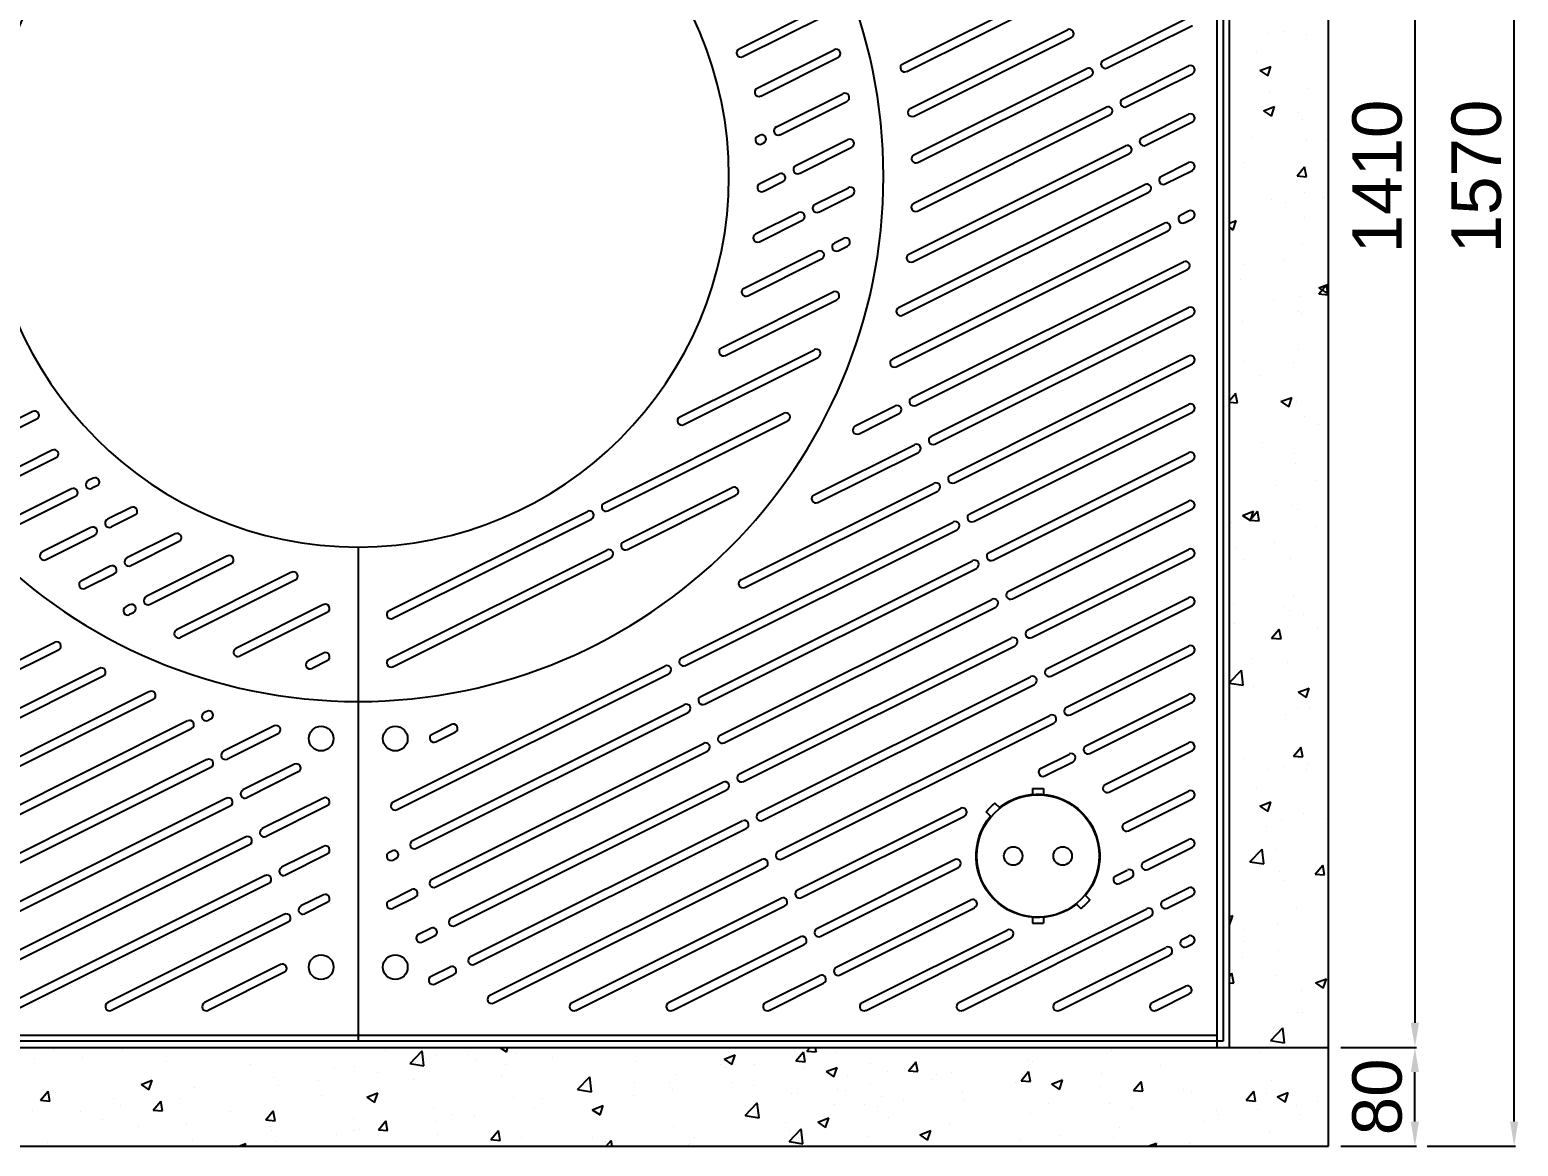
# Model space of a CAD drawing. Header units: millimetres. Extents: x 11916 to 17892, y -30913 to -26687.
# Drawn here: x 13143 to 14347, y -28681 to -27777 of the extents above; entities that cross this region are included whole.
import ezdxf

# ---------------------------------------------------------------- set-up
doc = ezdxf.new("R2010")
doc.units = ezdxf.units.MM
doc.layers.add('받침틀', color=251, linetype='Continuous')
doc.layers.add('압연강', color=40, linetype='Continuous')
doc.styles.get("Standard").update_dxf_attribs({"font": 'arial.ttf'})
doc.dimstyles.new('ISO-25', dxfattribs={"dimtxt": 40, "dimasz": 20, "dimexe": 1.25, "dimexo": 10, "dimgap": 10, "dimtad": 1, "dimdec": 0, "dimtxsty": 'Standard', "dimcen": 2.5, "dimclrd": 3, "dimclre": 3, "dimclrt": 3, "dimadec": 0, "dimazin": 0, "dimtfac": 1, "dimtdec": 0, "dimtmove": 0, "dimatfit": 3, "dimfxl": 0, "dimarcsym": 0})

# ---------------------------------------------------------------- blocks, each defined once
blk = doc.blocks.new('*D49')
at = {"color": 3, "lineweight": -2, "transparency": 16777216}
for p, q in [((14243.9, -27190.6), (14264.5, -27190.6)), ((14263.3, -27210.6), (14263.3, -28580.6)), ((14203.3, -28600.6), (14264.5, -28600.6))]:
    blk.add_line(p, q, dxfattribs=at)
at = {"color": 3, "transparency": 16777216}
for points in [[(14260, -27210.6), (14266.6, -27210.6), (14263.3, -27190.6)], [(14260, -28580.6), (14266.6, -28580.6), (14263.3, -28600.6)]]:
    blk.add_solid(points, dxfattribs=at)
at = {"layer": 'Defpoints', "color": 0, "transparency": 16777216}
for p in [(14233.9, -27190.6), (14193.3, -28600.6), (14263.3, -28600.6)]:
    blk.add_point(p, dxfattribs=at)
at = {"color": 3, "transparency": 16777216, "insert": (14232.9, -27895.6), "char_height": 40, "attachment_point": 5, "rotation": 90}
blk.add_mtext('1410', dxfattribs=at)
blk = doc.blocks.new('*D50')
at = {"color": 3, "lineweight": -2, "transparency": 16777216}
for p, q in [((14253.3, -28600.6), (14262, -28600.6)), ((14263.3, -28660.6), (14263.3, -28620.6)), ((14203.3, -28680.6), (14264.5, -28680.6))]:
    blk.add_line(p, q, dxfattribs=at)
at = {"color": 3, "transparency": 16777216}
for points in [[(14260, -28620.6), (14266.6, -28620.6), (14263.3, -28600.6)], [(14260, -28660.6), (14266.6, -28660.6), (14263.3, -28680.6)]]:
    blk.add_solid(points, dxfattribs=at)
at = {"layer": 'Defpoints', "color": 0, "transparency": 16777216}
for p in [(14263.3, -28600.6), (14263.3, -28600.6), (14193.3, -28680.6)]:
    blk.add_point(p, dxfattribs=at)
at = {"color": 3, "transparency": 16777216, "insert": (14232.9, -28640.6), "char_height": 40, "attachment_point": 5, "rotation": 90}
blk.add_mtext('80', dxfattribs=at)
blk = doc.blocks.new('*D44')
at = {"color": 3, "lineweight": -2, "transparency": 16777216}
for p, q in [((14273.3, -27110.6), (14344.8, -27110.6)), ((14343.6, -28660.6), (14343.6, -27130.6)), ((14273.3, -28680.6), (14344.8, -28680.6))]:
    blk.add_line(p, q, dxfattribs=at)
at = {"color": 3, "transparency": 16777216}
for points in [[(14340.3, -27130.6), (14346.9, -27130.6), (14343.6, -27110.6)], [(14340.3, -28660.6), (14346.9, -28660.6), (14343.6, -28680.6)]]:
    blk.add_solid(points, dxfattribs=at)
at = {"layer": 'Defpoints', "color": 0, "transparency": 16777216}
for p in [(14263.3, -27110.6), (14343.6, -27110.6), (14263.3, -28680.6)]:
    blk.add_point(p, dxfattribs=at)
at = {"color": 3, "transparency": 16777216, "insert": (14313.2, -27895.6), "char_height": 40, "attachment_point": 5, "rotation": 90}
blk.add_mtext('1570', dxfattribs=at)
blk = doc.blocks.new('AG1414')
for p, q in [((17345.2, -41434), (18745.2, -41434)), ((18745.2, -41434), (18745.2, -42134)), ((18345.2, -42134), (18745.2, -42134)), ((18745.2, -42134), (18745.2, -42834))]:
    blk.add_line(p, q)
blk.add_lwpolyline([(18559.5, -41625.9, -0.045549), (18552.5, -41618.8), (18556.1, -41615.2, -0.904534), (18627.2, -41545.6), (18630.8, -41542.1, -0.045549), (18637.8, -41549.2), (18634.2, -41552.8, -0.904534), (18563.1, -41622.4)], format="xyb", close=True)
for centre in [(18500.2, -42104), (18685.2, -42104), (18500.2, -42164), (18685.2, -42164)]:
    blk.add_circle(centre, 10)
for radius, start, end in [(425, 0, 180), (300, 0, 180), (425, 180, 0), (300, 180, 0)]:
    blk.add_arc((18045.2, -42134), radius, start, end)
at = {"layer": '압연강'}
for p, q in [((17951.1, -41531), (17916.6, -41462.1)), ((17957.3, -41527.9), (17922.9, -41459)), ((17982.4, -41515.4), (17955.7, -41462.1)), ((17988.6, -41512.3), (17962, -41459)), ((18013.7, -41499.7), (17994.9, -41462.1)), ((18019.9, -41496.6), (18001.1, -41459)), ((18045, -41484.1), (18034, -41462.1)), ((18051.2, -41481), (18040.3, -41459)), ((18076.3, -41468.4), (18073.1, -41462.1)), ((18082.6, -41465.3), (18079.4, -41459)), ((18224.2, -41686.1), (18114.3, -41466.2)), ((18230.5, -41682.9), (18120.6, -41463.1)), ((18255.5, -41670.4), (18151.4, -41462.1)), ((18261.8, -41667.3), (18157.7, -41459)), ((18286.9, -41654.8), (18190.5, -41462.1)), ((18293.1, -41651.6), (18196.8, -41459)), ((18318.2, -41639.1), (18229.7, -41462.1)), ((18324.4, -41636), (18235.9, -41459)), ((18349.5, -41623.5), (18268.8, -41462.1)), ((18355.7, -41620.3), (18275.1, -41459)), ((18380.8, -41607.8), (18307.9, -41462.1)), ((18387, -41604.7), (18314.2, -41459)), ((18412.1, -41592.2), (18347.1, -41462.1)), ((18418.3, -41589), (18353.3, -41459)), ((18443.4, -41576.5), (18386.2, -41462.1)), ((18449.6, -41573.4), (18392.4, -41459)), ((18474.7, -41560.9), (18425.3, -41462.1)), ((18480.9, -41557.7), (18431.6, -41459)), ((18506, -41545.2), (18464.4, -41462.1)), ((18512.2, -41542.1), (18470.7, -41459)), ((18537.3, -41529.5), (18503.6, -41462.1)), ((18543.6, -41526.4), (18509.8, -41459)), ((18568.6, -41513.9), (18542.7, -41462.1)), ((18574.9, -41510.8), (18549, -41459)), ((18599.9, -41498.2), (18581.8, -41462.1)), ((18606.2, -41495.1), (18588.1, -41459)), ((18631.2, -41482.6), (18621, -41462.1)), ((18637.5, -41479.5), (18627.2, -41459)), ((18662.5, -41466.9), (18660.1, -41462.1)), ((18668.8, -41463.8), (18666.4, -41459)), ((18713.9, -41491.5), (18700.5, -41464.7)), ((18720.2, -41488.3), (18706.8, -41461.6)), ((18720.2, -41566.6), (18675.5, -41477.2)), ((18192.9, -41701.7), (18083, -41481.9)), ((18199.2, -41698.6), (18089.3, -41478.7)), ((18713.9, -41569.7), (18669.2, -41480.4)), ((18151.3, -41696.7), (18051.7, -41497.5)), ((18157.5, -41693.6), (18058, -41494.4)), ((18713.9, -41648), (18637.9, -41496)), ((18720.2, -41644.9), (18644.2, -41492.9)), ((18108, -41688.4), (18020.4, -41513.2)), ((18114.3, -41685.3), (18026.6, -41510)), ((18611.3, -41521), (18606.6, -41511.7)), ((18617.6, -41517.9), (18612.9, -41508.5)), ((18073.2, -41681.4), (17995.3, -41525.7)), ((18066.9, -41684.5), (17989.1, -41528.8)), ((18027.7, -41684.3), (17957.8, -41544.5)), ((18034, -41681.2), (17964, -41541.3)), ((17990.1, -41687.4), (17926.5, -41560.1)), ((17996.4, -41684.2), (17932.7, -41557)), ((18524.1, -41581.5), (18512.7, -41558.6)), ((18530.4, -41578.4), (18519, -41555.5)), ((17960.2, -41690.2), (17901.4, -41572.6)), ((18591.3, -41794.1), (18481.4, -41574.3)), ((18597.6, -41791), (18487.6, -41571.1)), ((17954, -41693.3), (17895.2, -41575.8)), ((18566.3, -41806.7), (18456.3, -41586.8)), ((18560, -41809.8), (18450.1, -41589.9)), ((18528.7, -41825.5), (18418.8, -41605.6)), ((18535, -41822.3), (18425, -41602.4)), ((18713.9, -41726.2), (18655.2, -41608.9)), ((18720.2, -41723.1), (18661.5, -41605.7)), ((18497.4, -41841.1), (18387.5, -41621.2)), ((18503.7, -41838), (18393.7, -41618.1)), ((18472.4, -41853.6), (18362.4, -41633.7)), ((18466.1, -41856.8), (18356.2, -41636.9)), ((18622.6, -41778.5), (18556.7, -41646.7)), ((18628.9, -41775.4), (18563, -41643.5)), ((18685.2, -41747.2), (18630.8, -41638.3)), ((18691.5, -41744.1), (18637.1, -41635.2)), ((18434.8, -41872.4), (18324.9, -41652.5)), ((18441.1, -41869.3), (18331.1, -41649.4)), ((18653.9, -41762.8), (18598.2, -41651.5)), ((18660.2, -41759.7), (18604.5, -41648.3)), ((18371.6, -41824.3), (18293.6, -41668.2)), ((18377.9, -41821.1), (18299.8, -41665.1)), ((18309.2, -41762), (18268.5, -41680.7)), ((18302.9, -41765.1), (18262.3, -41683.8)), ((18247.1, -41731.9), (18230.9, -41699.5)), ((18253.4, -41728.7), (18237.2, -41696.4)), ((18005.1, -41795.6), (17978.2, -41741.8)), ((18011.4, -41792.5), (17984.4, -41738.6)), ((18036.4, -41780), (18015.3, -41737.8)), ((18042.7, -41776.9), (18021.6, -41734.7)), ((18067.7, -41764.3), (18054.3, -41737.4)), ((18074, -41761.2), (18060.5, -41734.3)), ((18099, -41748.7), (18095.2, -41741.1)), ((18105.3, -41745.6), (18101.5, -41738)), ((17973.8, -41811.3), (17942.6, -41748.9)), ((17980.1, -41808.2), (17948.9, -41745.8)), ((18183.8, -41840.1), (18138.7, -41749.8)), ((18190.1, -41836.9), (18145, -41746.6)), ((17941.9, -41825.8), (17908.5, -41759)), ((17948.2, -41822.7), (17914.8, -41755.8)), ((18135.6, -41821.8), (18105.7, -41762.1)), ((18141.9, -41818.7), (18112, -41759)), ((18239.8, -41873.7), (18185.4, -41764.9)), ((18246.1, -41870.6), (18191.7, -41761.8)), ((18713.9, -41804.5), (18691.9, -41760.6)), ((18720.2, -41801.4), (18698.2, -41757.5)), ((18091.7, -41812.4), (18074.4, -41777.8)), ((18098, -41809.2), (18080.7, -41774.6)), ((18713.9, -41882.8), (18660.6, -41776.3)), ((18720.2, -41879.6), (18666.9, -41773.1)), ((18057.2, -41805.9), (18049.4, -41790.3)), ((18309.6, -41935), (18236.8, -41789.5)), ((18315.8, -41931.9), (18243.1, -41786.4)), ((18720.2, -41957.9), (18635.6, -41788.8)), ((18050.9, -41809.1), (18043.1, -41793.4)), ((18713.9, -41961), (18629.3, -41791.9)), ((18012.6, -41810.6), (18011.8, -41809.1)), ((18018.9, -41807.5), (18018.1, -41805.9)), ((18708, -42027.4), (18598, -41807.6)), ((18714.2, -42024.3), (18604.3, -41804.4)), ((18676.7, -42043.1), (18566.7, -41823.2)), ((18682.9, -42040), (18573, -41820.1)), ((18340.9, -41919.4), (18297, -41831.5)), ((18347.1, -41916.2), (18303.2, -41828.4)), ((18645.4, -42058.7), (18535.4, -41838.9)), ((18651.6, -42055.6), (18541.7, -41835.7)), ((18620.3, -42071.3), (18510.4, -41851.4)), ((18614.1, -42074.4), (18504.1, -41854.5)), ((18582.8, -42090), (18472.8, -41870.2)), ((18589, -42086.9), (18479.1, -41867)), ((18551.4, -42105.7), (18441.5, -41885.8)), ((18557.7, -42102.6), (18447.8, -41882.7)), ((18435.7, -42109), (18347.6, -41932.8)), ((18442, -42105.9), (18353.9, -41929.7)), ((18402.8, -42105.9), (18322.6, -41945.3)), ((18396.6, -42109), (18316.3, -41948.4)), ((18502.8, -42071.1), (18495.1, -42055.6)), ((18698.8, -42071.8), (18691.2, -42056.5)), ((18496.6, -42074.2), (18488.8, -42058.7)), ((18692.6, -42074.9), (18684.9, -42059.6)), ((18658.5, -42085.1), (18653.6, -42075.3)), ((18664.8, -42082), (18659.9, -42072.2)), ((18631.4, -42109), (18622.3, -42090.9)), ((18637.6, -42105.9), (18628.6, -42087.8)), ((18598.5, -42105.9), (18597.3, -42103.5)), ((18592.2, -42109), (18591, -42106.6)), ((18391.8, -42162.1), (18427.3, -42232.9)), ((18398.1, -42159), (18433.5, -42229.8)), ((18431, -42162.1), (18437.2, -42174.5)), ((18437.2, -42159), (18443.4, -42171.3)), ((18548.4, -42162.1), (18573.1, -42211.6)), ((18554.6, -42159), (18579.4, -42208.5)), ((18587.5, -42162.1), (18604.4, -42196)), ((18593.8, -42159), (18610.7, -42192.8)), ((18626.6, -42162.1), (18635.7, -42180.3)), ((18632.9, -42159), (18642, -42177.2)), ((18365.6, -42188), (18412.1, -42281)), ((18371.9, -42184.9), (18418.4, -42277.8)), ((18521, -42185.6), (18541.8, -42227.3)), ((18527.2, -42182.5), (18548.1, -42224.2)), ((18496.3, -42198.8), (18516.8, -42239.8)), ((18642.4, -42193.7), (18713.9, -42336.7)), ((18648.7, -42190.6), (18720.2, -42333.5)), ((18683.1, -42196.8), (18713.9, -42258.4)), ((18689.4, -42193.7), (18720.2, -42255.3)), ((18490, -42201.9), (18510.5, -42242.9)), ((18611.1, -42209.4), (18713.9, -42414.9)), ((18617.4, -42206.3), (18720.2, -42411.8)), ((18579.8, -42225), (18689.8, -42444.9)), ((18586.1, -42221.9), (18696, -42441.8)), ((18358.7, -42236.7), (18391.6, -42302.4)), ((18352.4, -42239.8), (18385.3, -42305.5)), ((18548.5, -42240.7), (18658.5, -42460.6)), ((18554.8, -42237.6), (18664.7, -42457.4)), ((18478.2, -42256.5), (18479.2, -42258.6)), ((18484.4, -42253.4), (18485.5, -42255.5)), ((18517.2, -42256.4), (18627.2, -42476.2)), ((18523.5, -42253.2), (18633.4, -42473.1)), ((18485.9, -42272), (18595.9, -42491.9)), ((18492.2, -42268.9), (18602.1, -42488.8)), ((18334.4, -42282.1), (18354, -42321.2)), ((18340.7, -42279), (18360.3, -42318.1)), ((18462.2, -42302.9), (18564.6, -42507.5)), ((18468.5, -42299.8), (18570.8, -42504.4)), ((18313.2, -42317.8), (18322.7, -42336.9)), ((18319.4, -42314.7), (18328.9, -42333.7)), ((18392, -42319), (18393.6, -42322.1)), ((18398.3, -42315.8), (18399.8, -42319)), ((18367, -42331.5), (18378.7, -42354.9)), ((18295.6, -42345.3), (18297.6, -42349.4)), ((18360.7, -42334.6), (18372.4, -42358)), ((18443.4, -42343.5), (18533.2, -42523.2)), ((18449.7, -42340.4), (18539.5, -42520.1)), ((18289.4, -42348.5), (18291.4, -42352.5)), ((18329.4, -42350.3), (18349.1, -42389.7)), ((18335.7, -42347.1), (18355.4, -42386.5)), ((18298.1, -42365.9), (18324, -42417.7)), ((18304.3, -42362.8), (18330.2, -42414.6)), ((18266.8, -42381.6), (18297.3, -42442.5)), ((18273, -42378.4), (18303.5, -42439.4)), ((18422.3, -42379.5), (18501.9, -42538.8)), ((18428.5, -42376.4), (18508.2, -42535.7)), ((18235.5, -42397.2), (18269, -42464.3)), ((18241.7, -42394.1), (18275.3, -42461.2))]:
    blk.add_line(p, q, dxfattribs=at)
for centre, start, end in [((17958.9, -41460.6), 26.5651, 206.5651), ((17998, -41460.6), 26.5651, 206.5651), ((18037.1, -41460.6), 26.5651, 206.5651), ((18076.3, -41460.6), 26.5651, 206.5651), ((18079.4, -41466.9), 206.5651, 26.5651), ((18117.4, -41464.6), 26.5651, 206.5651), ((18154.5, -41460.6), 26.5651, 206.5651), ((18193.7, -41460.6), 26.5651, 206.5651), ((18232.8, -41460.6), 26.5651, 206.5651), ((18271.9, -41460.6), 26.5651, 206.5651), ((18311.1, -41460.6), 26.5651, 206.5651), ((18350.2, -41460.6), 26.5651, 206.5651), ((18389.3, -41460.6), 26.5651, 206.5651), ((18428.4, -41460.6), 26.5651, 206.5651), ((18467.6, -41460.6), 26.5651, 206.5651), ((18506.7, -41460.6), 26.5651, 206.5651), ((18545.8, -41460.6), 26.5651, 206.5651), ((18585, -41460.6), 26.5651, 206.5651), ((18624.1, -41460.6), 26.5651, 206.5651), ((18663.2, -41460.6), 26.5651, 206.5651), ((18665.6, -41465.4), 206.5651, 26.5651), ((18703.7, -41463.1), 26.5651, 206.5651), ((18086.1, -41480.3), 26.5651, 206.5651), ((18672.3, -41478.8), 26.5651, 206.5651), ((18048.1, -41482.5), 206.5651, 26.5651), ((18634.3, -41481), 206.5651, 26.5651), ((18717, -41489.9), 206.5651, 26.5651), ((18016.8, -41498.2), 206.5651, 26.5651), ((18054.8, -41495.9), 26.5651, 206.5651), ((18603, -41496.7), 206.5651, 26.5651), ((18641, -41494.4), 26.5651, 206.5651), ((17985.5, -41513.8), 206.5651, 26.5651), ((18023.5, -41511.6), 26.5651, 206.5651), ((18571.7, -41512.3), 206.5651, 26.5651), ((18609.7, -41510.1), 26.5651, 206.5651), ((17992.2, -41527.2), 26.5651, 206.5651), ((18540.4, -41528), 206.5651, 26.5651), ((18614.4, -41519.5), 206.5651, 26.5651), ((17954.2, -41529.5), 206.5651, 26.5651), ((17960.9, -41542.9), 26.5651, 206.5651), ((18509.1, -41543.6), 206.5651, 26.5651), ((17929.6, -41558.5), 26.5651, 206.5651), ((18477.8, -41559.3), 206.5651, 26.5651), ((18515.8, -41557.1), 26.5651, 206.5651), ((18446.5, -41574.9), 206.5651, 26.5651), ((18484.5, -41572.7), 26.5651, 206.5651), ((18717, -41568.2), 206.5651, 26.5651), ((18453.2, -41588.4), 26.5651, 206.5651), ((18527.3, -41580), 206.5651, 26.5651), ((18415.2, -41590.6), 206.5651, 26.5651), ((18383.9, -41606.2), 206.5651, 26.5651), ((18421.9, -41604), 26.5651, 206.5651), ((18658.3, -41607.3), 26.5651, 206.5651), ((18352.6, -41621.9), 206.5651, 26.5651), ((18390.6, -41619.7), 26.5651, 206.5651), ((18359.3, -41635.3), 26.5651, 206.5651), ((18633.9, -41636.8), 26.5651, 206.5651), ((18321.3, -41637.6), 206.5651, 26.5651), ((18559.8, -41645.1), 26.5651, 206.5651), ((18601.4, -41649.9), 26.5651, 206.5651), ((18717, -41646.4), 206.5651, 26.5651), ((18290, -41653.2), 206.5651, 26.5651), ((18328, -41651), 26.5651, 206.5651), ((18258.7, -41668.9), 206.5651, 26.5651), ((18296.7, -41666.6), 26.5651, 206.5651), ((18030.8, -41682.8), 206.5651, 26.5651), ((18070.1, -41683), 206.5651, 26.5651), ((18227.4, -41684.5), 206.5651, 26.5651), ((18265.4, -41682.3), 26.5651, 206.5651), ((17957.1, -41691.8), 206.5651, 26.5651), ((17993.2, -41685.8), 206.5651, 26.5651), ((18111.1, -41686.8), 206.5651, 26.5651), ((18154.4, -41695.1), 206.5651, 26.5651), ((18234.1, -41697.9), 26.5651, 206.5651), ((18196.1, -41700.2), 206.5651, 26.5651), ((18250.3, -41730.3), 206.5651, 26.5651), ((18717, -41724.7), 206.5651, 26.5651), ((17981.3, -41740.2), 26.5651, 206.5651), ((18018.5, -41736.3), 26.5651, 206.5651), ((18057.4, -41735.9), 26.5651, 206.5651), ((18098.4, -41739.6), 26.5651, 206.5651), ((17945.7, -41747.3), 26.5651, 206.5651), ((18102.2, -41747.1), 206.5651, 26.5651), ((18141.8, -41748.2), 26.5651, 206.5651), ((18688.4, -41745.6), 206.5651, 26.5651), ((18070.8, -41762.8), 206.5651, 26.5651), ((18108.9, -41760.5), 26.5651, 206.5651), ((18188.5, -41763.4), 26.5651, 206.5651), ((18306, -41763.6), 206.5651, 26.5651), ((18657.1, -41761.3), 206.5651, 26.5651), ((18695.1, -41759), 26.5651, 206.5651), ((18039.5, -41778.4), 206.5651, 26.5651), ((18077.6, -41776.2), 26.5651, 206.5651), ((18625.8, -41776.9), 206.5651, 26.5651), ((18663.8, -41774.7), 26.5651, 206.5651), ((18046.2, -41791.8), 26.5651, 206.5651), ((18240, -41788), 26.5651, 206.5651), ((18594.5, -41792.6), 206.5651, 26.5651), ((18632.5, -41790.3), 26.5651, 206.5651), ((18008.2, -41794.1), 206.5651, 26.5651), ((18601.2, -41806), 26.5651, 206.5651), ((18717, -41802.9), 206.5651, 26.5651), ((17976.9, -41809.7), 206.5651, 26.5651), ((18014.9, -41807.5), 26.5651, 206.5651), ((18015.7, -41809.1), 206.5651, 26.5651), ((18054.1, -41807.5), 206.5651, 26.5651), ((18094.9, -41810.8), 206.5651, 26.5651), ((18563.2, -41808.2), 206.5651, 26.5651), ((17945.1, -41824.3), 206.5651, 26.5651), ((18138.7, -41820.3), 206.5651, 26.5651), ((18300.1, -41829.9), 26.5651, 206.5651), ((18374.7, -41822.7), 206.5651, 26.5651), ((18531.8, -41823.9), 206.5651, 26.5651), ((18569.9, -41821.6), 26.5651, 206.5651), ((18187, -41838.5), 206.5651, 26.5651), ((18500.5, -41839.5), 206.5651, 26.5651), ((18538.6, -41837.3), 26.5651, 206.5651), ((18507.2, -41853), 26.5651, 206.5651), ((18469.2, -41855.2), 206.5651, 26.5651), ((18242.9, -41872.2), 206.5651, 26.5651), ((18437.9, -41870.8), 206.5651, 26.5651), ((18475.9, -41868.6), 26.5651, 206.5651), ((18444.6, -41884.3), 26.5651, 206.5651), ((18717, -41881.2), 206.5651, 26.5651), ((18344, -41917.8), 206.5651, 26.5651), ((18312.7, -41933.5), 206.5651, 26.5651), ((18350.7, -41931.2), 26.5651, 206.5651), ((18319.4, -41946.9), 26.5651, 206.5651), ((18717, -41959.5), 206.5651, 26.5651), ((18711.1, -42025.9), 206.5651, 26.5651), ((18679.8, -42041.5), 206.5651, 26.5651), ((18491.9, -42057.1), 26.5651, 206.5651), ((18648.5, -42057.2), 206.5651, 26.5651), ((18688.1, -42058.1), 26.5651, 206.5651), ((18499.7, -42072.6), 206.5651, 26.5651), ((18617.2, -42072.8), 206.5651, 26.5651), ((18656.8, -42073.7), 26.5651, 206.5651), ((18695.7, -42073.4), 206.5651, 26.5651), ((18585.9, -42088.5), 206.5651, 26.5651), ((18625.5, -42089.4), 26.5651, 206.5651), ((18661.7, -42083.5), 206.5651, 26.5651), ((18554.6, -42104.1), 206.5651, 26.5651), ((18594.2, -42105), 26.5651, 206.5651), ((18399.7, -42107.4), 206.5651, 26.5651), ((18438.8, -42107.4), 206.5651, 26.5651), ((18595.4, -42107.4), 206.5651, 26.5651), ((18634.5, -42107.4), 206.5651, 26.5651), ((18395, -42160.6), 26.5651, 206.5651), ((18434.1, -42160.6), 26.5651, 206.5651), ((18551.5, -42160.6), 26.5651, 206.5651), ((18590.6, -42160.6), 26.5651, 206.5651), ((18629.8, -42160.6), 26.5651, 206.5651), ((18440.3, -42172.9), 206.5651, 26.5651), ((18368.8, -42186.4), 26.5651, 206.5651), ((18524.1, -42184), 26.5651, 206.5651), ((18638.9, -42178.8), 206.5651, 26.5651), ((18645.6, -42192.2), 26.5651, 206.5651), ((18493.1, -42200.4), 26.5651, 206.5651), ((18607.6, -42194.4), 206.5651, 26.5651), ((18686.2, -42195.3), 26.5651, 206.5651), ((18576.3, -42210.1), 206.5651, 26.5651), ((18614.3, -42207.8), 26.5651, 206.5651), ((18545, -42225.7), 206.5651, 26.5651), ((18583, -42223.5), 26.5651, 206.5651), ((18355.6, -42238.3), 26.5651, 206.5651), ((18430.4, -42231.4), 206.5651, 26.5651), ((18551.7, -42239.1), 26.5651, 206.5651), ((18513.6, -42241.4), 206.5651, 26.5651), ((18481.3, -42254.9), 26.5651, 206.5651), ((18482.3, -42257), 206.5651, 26.5651), ((18520.4, -42254.8), 26.5651, 206.5651), ((18717, -42256.8), 206.5651, 26.5651), ((18489, -42270.4), 26.5651, 206.5651), ((18337.6, -42280.5), 26.5651, 206.5651), ((18415.3, -42279.4), 206.5651, 26.5651), ((18388.4, -42304), 206.5651, 26.5651), ((18465.4, -42301.4), 26.5651, 206.5651), ((18316.3, -42316.3), 26.5651, 206.5651), ((18357.1, -42319.6), 206.5651, 26.5651), ((18395.1, -42317.4), 26.5651, 206.5651), ((18396.7, -42320.5), 206.5651, 26.5651), ((18363.8, -42333), 26.5651, 206.5651), ((18292.5, -42346.9), 26.5651, 206.5651), ((18325.8, -42335.3), 206.5651, 26.5651), ((18332.5, -42348.7), 26.5651, 206.5651), ((18446.5, -42341.9), 26.5651, 206.5651), ((18717, -42335.1), 206.5651, 26.5651), ((18294.5, -42350.9), 206.5651, 26.5651), ((18375.5, -42356.4), 206.5651, 26.5651), ((18301.2, -42364.4), 26.5651, 206.5651), ((18269.9, -42380), 26.5651, 206.5651), ((18425.4, -42378), 26.5651, 206.5651), ((18238.6, -42395.7), 26.5651, 206.5651), ((18352.2, -42388.1), 206.5651, 26.5651)]:
    blk.add_arc(centre, 3.5, start, end, dxfattribs=at)
blk = doc.blocks.new('A$C6562381F')
for p, q in [((4.5, 54.5), (-4.5, 54.5)), ((-4.5, 49.3), (-4.5, 54.5)), ((4.5, 49.3), (4.5, 54.5)), ((-4.5, -54.5), (-4.5, -49.3)), ((4.5, -54.5), (-4.5, -54.5)), ((4.5, -54.5), (4.5, -49.3))]:
    blk.add_line(p, q)
for centre, radius in [((0, 0), 49.5), ((-20, 0), 7.5), ((20, 0), 7.5)]:
    blk.add_circle(centre, radius)

msp = doc.modelspace()

# ---------------------------------------------------------------- linework, layer by layer
at = {"linetype": 'Continuous'}
for p, q in [((14144.8, -27780.2), (14144.8, -27780.2)), ((14156.9, -27778.3), (14156.9, -27778.3)), ((14175.8, -27780.5), (14175.8, -27780.5)), ((14134.8, -27794.7), (14134.8, -27794.7)), ((14137.9, -27809.9), (14146.8, -27806.5)), ((14144.3, -27814.2), (14146.8, -27806.5)), ((14137.9, -27809.9), (14144.3, -27814.2)), ((14145.3, -27827.1), (14145.3, -27827.1)), ((14176.9, -27824), (14176.9, -27824)), ((14140.8, -27842.5), (14149.7, -27839.1)), ((14140.8, -27842.5), (14147.2, -27846.7)), ((14147.2, -27846.7), (14149.7, -27839.1)), ((14169.3, -27843.7), (14169.3, -27843.7)), ((14172.4, -27849.5), (14172.4, -27849.5)), ((14131.4, -27863.7), (14131.4, -27863.7)), ((14175.4, -27866.3), (14175.4, -27866.3)), ((14192.1, -27866.7), (14192.1, -27866.7)), ((14125.7, -27884.3), (14125.7, -27884.3)), ((14168, -27895.1), (14174.1, -27887.8)), ((14175.6, -27895.8), (14174.1, -27887.8)), ((14168, -27895.1), (14175.6, -27895.8)), ((14147.1, -27914), (14147.1, -27914)), ((14158.7, -27916.7), (14158.7, -27916.7)), ((14173.8, -27908.5), (14173.8, -27908.5)), ((14190.4, -27912.6), (14190.4, -27912.6)), ((14174.2, -27928.8), (14174.2, -27928.8)), ((14113.3, -27933.3), (14118.8, -27931.2)), ((14113.3, -27936.8), (14116.2, -27938.8)), ((14116.2, -27938.8), (14118.8, -27931.2)), ((14172.3, -27950.8), (14172.3, -27950.8)), ((14157, -27962.7), (14157, -27962.7)), ((14125.2, -27966.8), (14125.2, -27966.8)), ((14122.4, -27978.9), (14122.4, -27978.9)), ((14185.6, -27990.7), (14191.8, -27983.4)), ((14185.7, -27985.7), (14193.3, -27982.8)), ((14185.7, -27985.7), (14192.1, -27990)), ((14190.2, -27981.8), (14190.2, -27981.8)), ((14193.2, -27991.3), (14191.7, -27983.4)), ((14192.1, -27990), (14193.3, -27986.3)), ((14149.2, -27996), (14149.2, -27996)), ((14170.8, -27993.1), (14170.8, -27993.1)), ((14185.6, -27990.7), (14193.2, -27991.3)), ((14123.6, -28012.7), (14123.6, -28012.7)), ((14168.9, -28004.5), (14168.9, -28004.5)), ((14171.7, -28006.4), (14171.7, -28006.4)), ((14169.2, -28035.4), (14169.2, -28035.4)), ((14125.3, -28045.1), (14125.3, -28045.1)), ((14164.9, -28046.3), (14164.9, -28046.3)), ((14138.3, -28056.5), (14138.3, -28056.5)), ((14113.3, -28076.9), (14118.3, -28070.9)), ((14119.7, -28078.9), (14118.2, -28070.9)), ((14113.3, -28078.3), (14119.8, -28078.9)), ((14154.8, -28077.8), (14163.7, -28074.4)), ((14154.8, -28077.8), (14161.2, -28082.1)), ((14161.2, -28082.1), (14163.7, -28074.4)), ((14167.7, -28077.6), (14167.7, -28077.6)), ((14173.8, -28089.6), (14173.8, -28089.6)), ((14185.1, -28096), (14185.1, -28096)), ((14140.2, -28111.2), (14140.2, -28111.2)), ((14166.1, -28119.9), (14166.1, -28119.9)), ((14167, -28128.3), (14167, -28128.3)), ((14183.5, -28141.9), (14183.5, -28141.9)), ((14151.7, -28146.1), (14151.7, -28146.1)), ((14123.9, -28169.9), (14132.8, -28166.5)), ((14123.9, -28169.9), (14130.3, -28174.2)), ((14129.8, -28173.7), (14135.9, -28166.5)), ((14130.3, -28174.2), (14132.8, -28166.5)), ((14137.3, -28174.4), (14135.9, -28166.5)), ((14164.6, -28162.2), (14164.6, -28162.2)), ((14168.6, -28165.4), (14168.6, -28165.4)), ((14114.9, -28175.8), (14114.9, -28175.8)), ((14129.8, -28173.7), (14137.4, -28174.4)), ((14182.7, -28178.6), (14182.7, -28178.6)), ((14150.1, -28192), (14150.1, -28192)), ((14118.3, -28196.2), (14118.3, -28196.2)), ((14124.9, -28206), (14124.9, -28206)), ((14163, -28204.5), (14163, -28204.5)), ((14116.7, -28242.1), (14116.7, -28242.1)), ((14164.8, -28235.8), (14164.8, -28235.8)), ((14158, -28243.5), (14158, -28243.5)), ((14161.5, -28246.8), (14161.5, -28246.8)), ((14173.4, -28250.4), (14173.4, -28250.4)), ((14117, -28257.7), (14117, -28257.7)), ((14147.4, -28269.3), (14153.5, -28262)), ((14155, -28269.9), (14153.5, -28262)), ((14184.8, -28260.6), (14184.8, -28260.6)), ((14147.4, -28269.3), (14155, -28269.9)), ((14131.4, -28285.9), (14131.4, -28285.9)), ((14159.9, -28289), (14159.9, -28289)), ((14113.3, -28305.3), (14122.9, -28295.3)), ((14124.3, -28307.4), (14122.9, -28295.3)), ((14113.3, -28305.7), (14124.3, -28307.4)), ((14132.7, -28308.1), (14132.7, -28308.1)), ((14168.8, -28313.1), (14177.7, -28309.7)), ((14168.8, -28313.1), (14175.2, -28317.4)), ((14175.2, -28317.4), (14177.7, -28309.7)), ((14168.2, -28326.2), (14168.2, -28326.2)), ((14178.2, -28325.4), (14178.2, -28325.4)), ((14158.4, -28331.3), (14158.4, -28331.3)), ((14165, -28364.8), (14171.2, -28357.5)), ((14172.6, -28365.5), (14171.1, -28357.5)), ((14124.6, -28366.8), (14124.6, -28366.8)), ((14156.9, -28373.6), (14156.9, -28373.6)), ((14165, -28364.8), (14172.6, -28365.5)), ((14176.5, -28371.3), (14176.5, -28371.3)), ((14144.8, -28375.5), (14144.8, -28375.5)), ((14175.8, -28375.9), (14175.8, -28375.9)), ((14134.8, -28390.1), (14134.8, -28390.1)), ((14137.9, -28405.2), (14146.8, -28401.8)), ((14137.9, -28405.2), (14144.3, -28409.5)), ((14144.3, -28409.5), (14146.8, -28401.8)), ((14143.1, -28421.4), (14143.1, -28421.4)), ((14155.3, -28415.9), (14155.3, -28415.9)), ((14173.1, -28411.2), (14173.1, -28411.2)), ((14191.2, -28415.1), (14191.2, -28415.1)), ((14129.8, -28450.4), (14139.7, -28440)), ((14141.1, -28452.1), (14139.7, -28440.1)), ((14150.5, -28440.4), (14150.5, -28440.4)), ((14129.8, -28450.3), (14141.1, -28452.1)), ((14153.8, -28458.1), (14153.8, -28458.1)), ((14182.7, -28460.3), (14188.8, -28453)), ((14190.2, -28461), (14188.7, -28453)), ((14157.8, -28465.2), (14157.8, -28465.2)), ((14182.7, -28460.3), (14190.2, -28461)), ((14113.3, -28494.9), (14115.9, -28493.9)), ((14113.4, -28501.6), (14115.9, -28493.9)), ((14167.8, -28487), (14167.8, -28487)), ((14113.3, -28501.5), (14113.4, -28501.6)), ((14125.8, -28505.3), (14125.8, -28505.3)), ((14152.2, -28500.4), (14152.2, -28500.4)), ((14124.4, -28515.2), (14124.4, -28515.2)), ((14124.2, -28527.6), (14124.2, -28527.6)), ((14152.6, -28522.4), (14152.6, -28522.4)), ((14113.3, -28543), (14115.3, -28540.6)), ((14116.7, -28548.6), (14115.3, -28540.6)), ((14150.7, -28542.7), (14150.7, -28542.7)), ((14113.3, -28548.3), (14116.8, -28548.6)), ((14171.2, -28554.8), (14171.2, -28554.8)), ((14182.8, -28548.4), (14189.2, -28552.7)), ((14182.9, -28548.4), (14191.7, -28545)), ((14189.2, -28552.7), (14191.7, -28545)), ((14168.3, -28572.7), (14168.3, -28572.7)), ((14172.7, -28572), (14172.7, -28572)), ((14146.7, -28595.1), (14156.5, -28584.8)), ((14149.1, -28585), (14149.1, -28585)), ((14157.9, -28596.8), (14156.5, -28584.8)), ((13162.1, -28601.9), (13162.1, -28601.9)), ((13217.3, -28602.1), (13217.3, -28602.1)), ((13430, -28603.3), (13430, -28603.3)), ((13450.3, -28613.7), (13460.1, -28603.4)), ((13461.5, -28615.5), (13460.1, -28603.4)), ((13523, -28600.6), (13528.2, -28604.1)), ((13528.2, -28604.1), (13529.4, -28600.6)), ((13601.2, -28601.4), (13601.2, -28601.4)), ((13771.3, -28603.6), (13773.9, -28600.6)), ((13771.3, -28603.6), (13778.9, -28604.2)), ((13778.9, -28604.2), (13778.2, -28600.6)), ((14018, -28603.4), (14018, -28603.4)), ((14146.6, -28595.1), (14157.9, -28596.8)), ((14169.6, -28600.7), (14169.6, -28600.7)), ((13146, -28609.6), (13146, -28609.6)), ((13185.6, -28608.9), (13185.6, -28608.9)), ((13253.4, -28611.7), (13253.4, -28611.7)), ((13321.2, -28614.6), (13321.2, -28614.6)), ((13405.7, -28615.7), (13405.7, -28615.7)), ((13450.2, -28613.7), (13461.5, -28615.4)), ((13471, -28606.8), (13471, -28606.8)), ((13497.8, -28606.1), (13497.8, -28606.1)), ((13504.1, -28610.1), (13504.1, -28610.1)), ((13527.2, -28614.1), (13527.2, -28614.1)), ((13535.9, -28605.9), (13535.9, -28605.9)), ((13565.6, -28609), (13565.6, -28609)), ((13633.4, -28611.9), (13633.4, -28611.9)), ((13701.2, -28614.7), (13701.2, -28614.7)), ((13704.4, -28610), (13713.3, -28606.6)), ((13704.4, -28610), (13710.7, -28614.3)), ((13710.7, -28614.3), (13713.3, -28606.6)), ((13728.9, -28614.3), (13728.9, -28614.3)), ((13762.4, -28611.5), (13768.6, -28604.2)), ((13762.4, -28611.5), (13770, -28612.2)), ((13770, -28612.2), (13768.5, -28604.3)), ((13770.8, -28607.5), (13770.8, -28607.5)), ((13779.8, -28603.9), (13779.8, -28603.9)), ((13794.8, -28604.8), (13794.8, -28604.8)), ((13822.7, -28613.8), (13822.7, -28613.8)), ((13853.5, -28619.5), (13859.7, -28612.2)), ((13861.1, -28620.2), (13859.6, -28612.2)), ((13950.5, -28610.2), (13950.5, -28610.2)), ((13953.8, -28611.6), (13953.8, -28611.6)), ((14057.6, -28615.4), (14057.6, -28615.4)), ((14137.8, -28604.9), (14137.8, -28604.9)), ((13232.7, -28630.6), (13241.6, -28627.2)), ((13239, -28634.9), (13241.6, -28627.2)), ((13339.8, -28625.3), (13339.8, -28625.3)), ((13375.8, -28627), (13375.8, -28627)), ((13389, -28617.5), (13389, -28617.5)), ((13423.9, -28620.6), (13423.9, -28620.6)), ((13453.1, -28626.8), (13453.1, -28626.8)), ((13456.8, -28620.3), (13456.8, -28620.3)), ((13524.6, -28623.2), (13524.6, -28623.2)), ((13585.8, -28634.7), (13595.7, -28624.4)), ((13592.4, -28626), (13592.4, -28626)), ((13597.1, -28636.5), (13595.7, -28624.4)), ((13664.7, -28622.5), (13664.7, -28622.5)), ((13705.7, -28616.6), (13705.7, -28616.6)), ((13769, -28617.6), (13769, -28617.6)), ((13786.9, -28620.2), (13795.8, -28616.8)), ((13786.9, -28620.2), (13793.2, -28624.5)), ((13790.9, -28618), (13790.9, -28618)), ((13793.2, -28624.5), (13795.8, -28616.8)), ((13804.6, -28623.3), (13804.6, -28623.3)), ((13836.8, -28620.4), (13836.8, -28620.4)), ((13853.5, -28619.5), (13861.1, -28620.2)), ((13872.4, -28626.2), (13872.4, -28626.2)), ((13876.4, -28622.9), (13876.4, -28622.9)), ((13888.6, -28620.5), (13888.6, -28620.5)), ((13944.6, -28627.5), (13950.7, -28620.2)), ((13944.6, -28627.5), (13952.2, -28628.1)), ((13952.2, -28628.2), (13950.7, -28620.2)), ((13969.4, -28630.4), (13978.3, -28626.9)), ((13975.7, -28634.6), (13978.3, -28627)), ((13977.7, -28625.9), (13977.7, -28625.9)), ((14009.5, -28621.8), (14009.5, -28621.8)), ((14147.6, -28627.3), (14147.6, -28627.3)), ((13151.3, -28643.3), (13157.4, -28636)), ((13158.9, -28644), (13157.4, -28636)), ((13232.7, -28630.6), (13239, -28634.9)), ((13275.6, -28633.4), (13275.6, -28633.4)), ((13344, -28631.2), (13344, -28631.2)), ((13379, -28639.6), (13379, -28639.6)), ((13415.2, -28640.8), (13424.1, -28637.4)), ((13421.5, -28645.1), (13424.1, -28637.4)), ((13585.8, -28634.7), (13597.1, -28636.5)), ((13599.5, -28631.4), (13599.5, -28631.4)), ((13630.8, -28639.1), (13630.8, -28639.1)), ((13631.7, -28629.3), (13631.7, -28629.3)), ((13660.2, -28628.9), (13660.2, -28628.9)), ((13662.6, -28634.9), (13662.6, -28634.9)), ((13710.7, -28628.6), (13710.7, -28628.6)), ((13728, -28631.8), (13728, -28631.8)), ((13758.5, -28638.2), (13758.5, -28638.2)), ((13763.6, -28637.5), (13763.6, -28637.5)), ((13795.8, -28634.6), (13795.8, -28634.6)), ((13802.4, -28635.6), (13802.4, -28635.6)), ((13822.6, -28630), (13822.6, -28630)), ((13897.5, -28636.5), (13897.5, -28636.5)), ((13940.2, -28629), (13940.2, -28629)), ((13969.4, -28630.4), (13975.7, -28634.6)), ((14008, -28631.9), (14008, -28631.9)), ((14035.7, -28635.5), (14041.8, -28628.2)), ((14035.7, -28635.5), (14043.3, -28636.1)), ((14043.3, -28636.1), (14041.8, -28628.2)), ((14075.8, -28634.8), (14075.8, -28634.8)), ((14082.4, -28636.2), (14082.4, -28636.2)), ((14126.8, -28643.4), (14132.9, -28636.1)), ((14134.3, -28644.1), (14132.9, -28636.1)), ((14143.6, -28637.6), (14143.6, -28637.6)), ((14152, -28640.5), (14160.8, -28637.1)), ((14158.3, -28644.8), (14160.8, -28637.1)), ((13144.5, -28651.9), (13144.5, -28651.9)), ((13151.3, -28643.3), (13158.9, -28644)), ((13210.4, -28642.3), (13210.4, -28642.3)), ((13215.7, -28648), (13215.7, -28648)), ((13242.4, -28651.3), (13248.5, -28644)), ((13242.4, -28651.3), (13250, -28651.9)), ((13250, -28652), (13248.5, -28644)), ((13263.8, -28641.7), (13263.8, -28641.7)), ((13415.2, -28640.8), (13421.5, -28645.1)), ((13469.4, -28649.1), (13469.4, -28649.1)), ((13533.6, -28640.9), (13533.6, -28640.9)), ((13550.6, -28649.6), (13550.6, -28649.6)), ((13557.6, -28642), (13557.6, -28642)), ((13597.7, -28651), (13606.6, -28647.6)), ((13597.7, -28651), (13604, -28655.2)), ((13604, -28655.2), (13606.6, -28647.6)), ((13721.3, -28655.7), (13731.2, -28645.4)), ((13732.6, -28657.5), (13731.2, -28645.4)), ((13793.3, -28647.1), (13793.3, -28647.1)), ((13817.6, -28647), (13817.6, -28647)), ((13828.3, -28648.3), (13828.3, -28648.3)), ((13831.4, -28640.4), (13831.4, -28640.4)), ((13849.4, -28642.8), (13849.4, -28642.8)), ((13899.2, -28643.2), (13899.2, -28643.2)), ((13967, -28646.1), (13967, -28646.1)), ((14016.4, -28645.7), (14016.4, -28645.7)), ((14034.8, -28649), (14034.8, -28649)), ((14102.6, -28651.8), (14102.6, -28651.8)), ((14126.8, -28643.4), (14134.4, -28644.1)), ((14136.2, -28650.8), (14136.2, -28650.8)), ((14151.9, -28640.5), (14158.3, -28644.8)), ((14167.4, -28647.8), (14167.4, -28647.8)), ((14184.3, -28644.4), (14184.3, -28644.4)), ((13183.9, -28652.2), (13183.9, -28652.2)), ((13201.4, -28659.2), (13201.4, -28659.2)), ((13269.2, -28662.1), (13269.2, -28662.1)), ((13305, -28652.3), (13305, -28652.3)), ((13333.5, -28659.3), (13339.6, -28652)), ((13333.5, -28659.3), (13341.1, -28659.9)), ((13341, -28659.9), (13339.6, -28652)), ((13404.2, -28658), (13404.2, -28658)), ((13424.6, -28667.2), (13430.7, -28659.9)), ((13432.1, -28667.9), (13430.7, -28659.9)), ((13470.7, -28660.2), (13470.7, -28660.2)), ((13483.5, -28654.7), (13483.5, -28654.7)), ((13502.5, -28656), (13502.5, -28656)), ((13721.3, -28655.7), (13732.6, -28657.5)), ((13727.3, -28656.6), (13727.3, -28656.6)), ((13754.2, -28661), (13754.2, -28661)), ((13780.2, -28661.1), (13789.1, -28657.7)), ((13780.2, -28661.2), (13786.5, -28665.4)), ((13786.5, -28665.4), (13789.1, -28657.7)), ((13789.3, -28663.9), (13789.3, -28663.9)), ((13837.4, -28657.6), (13837.4, -28657.6)), ((13887.1, -28662.8), (13887.1, -28662.8)), ((13952.3, -28653.8), (13952.3, -28653.8)), ((14093.4, -28660.5), (14093.4, -28660.5)), ((14104.4, -28655), (14104.4, -28655)), ((14170.4, -28654.7), (14170.4, -28654.7)), ((13230.9, -28665), (13230.9, -28665)), ((13274.1, -28675.7), (13274.1, -28675.7)), ((13337, -28664.9), (13337, -28664.9)), ((13338.2, -28667.5), (13338.2, -28667.5)), ((13390.5, -28670.7), (13390.5, -28670.7)), ((13404.8, -28667.8), (13404.8, -28667.8)), ((13409.5, -28667.4), (13409.5, -28667.4)), ((13424.6, -28667.2), (13432.2, -28667.9)), ((13472.6, -28670.7), (13472.6, -28670.7)), ((13515.7, -28675.2), (13521.8, -28667.9)), ((13515.7, -28675.2), (13523.3, -28675.9)), ((13523.2, -28675.9), (13521.8, -28667.9)), ((13540.4, -28673.5), (13540.4, -28673.5)), ((13598, -28673.7), (13598, -28673.7)), ((13609, -28680.6), (13612.9, -28675.9)), ((13613.7, -28680.6), (13612.9, -28675.9)), ((13663.2, -28664.8), (13663.2, -28664.8)), ((13680.2, -28673.7), (13680.2, -28673.7)), ((13756.9, -28676.8), (13766.8, -28666.5)), ((13757.5, -28668.1), (13757.5, -28668.1)), ((13768.2, -28678.5), (13766.8, -28666.5)), ((13821.1, -28672.3), (13821.1, -28672.3)), ((13862.7, -28671.3), (13871.6, -28667.9)), ((13862.7, -28671.3), (13869, -28675.6)), ((13869, -28675.6), (13871.6, -28667.9)), ((13976.1, -28671.9), (13976.1, -28671.9)), ((14019.3, -28673.2), (14019.3, -28673.2)), ((14024.2, -28665.5), (14024.2, -28665.5)), ((14146, -28669.5), (14146, -28669.5)), ((13156.8, -28677.7), (13156.8, -28677.7)), ((13311.6, -28680.6), (13317.4, -28678.4)), ((13316.6, -28680.6), (13317.4, -28678.4)), ((13335.4, -28680.2), (13335.4, -28680.2)), ((13342.4, -28677.1), (13342.4, -28677.1)), ((13608.1, -28676.4), (13608.1, -28676.4)), ((13675.9, -28679.3), (13675.9, -28679.3)), ((13677.3, -28678.7), (13677.3, -28678.7)), ((13756.9, -28676.7), (13768.2, -28678.5)), ((13757, -28680.4), (13757, -28680.4)), ((13944.3, -28676), (13944.3, -28676)), ((14047.6, -28680.6), (14054.1, -28678.1)), ((14053.3, -28680.6), (14054.1, -28678.1)), ((14080.8, -28678.5), (14080.8, -28678.5))]:
    msp.add_line(p, q, dxfattribs=at)
at = {"layer": '받침틀'}
for p, q in [((14193.3, -28680.6), (14193.3, -27110.6)), ((14103.3, -28600.6), (14103.3, -27190.6)), ((14113.3, -28600.6), (14113.3, -27190.6)), ((12713.3, -28590.6), (14103.3, -28590.6)), ((12623.3, -28600.6), (14193.3, -28600.6)), ((12623.3, -28680.6), (14193.3, -28680.6))]:
    msp.add_line(p, q, dxfattribs=at)

# ---------------------------------------------------------------- block references
for name, p, rotation in [('AG1414', (55542.3, -9850.4), 270), ('A$C6562381F', (13958.3, -28445.6), 180)]:
    msp.add_blockref(name, p, dxfattribs=dict(rotation=rotation))

# ---------------------------------------------------------------- dimensions: what is measured, and where the dimension line sits
for base, p1, p2, picture, middle in [((14343.6, -27110.6), (14263.3, -28680.6), (14263.3, -27110.6), '*D44', (14313.2, -27895.6)), ((14263.3, -28600.6), (14233.9, -27190.6), (14193.3, -28600.6), '*D49', (14232.9, -27895.6)), ((14263.3, -28600.6), (14193.3, -28680.6), (14263.3, -28600.6), '*D50', (14232.9, -28640.6))]:
    dim = msp.add_linear_dim(base=base, p1=p1, p2=p2, angle=90, dimstyle='ISO-25')
    dim.commit()
    dim.dimension.update_dxf_attribs({"geometry": picture, "text_midpoint": middle})

doc.saveas('drawing.dxf')
